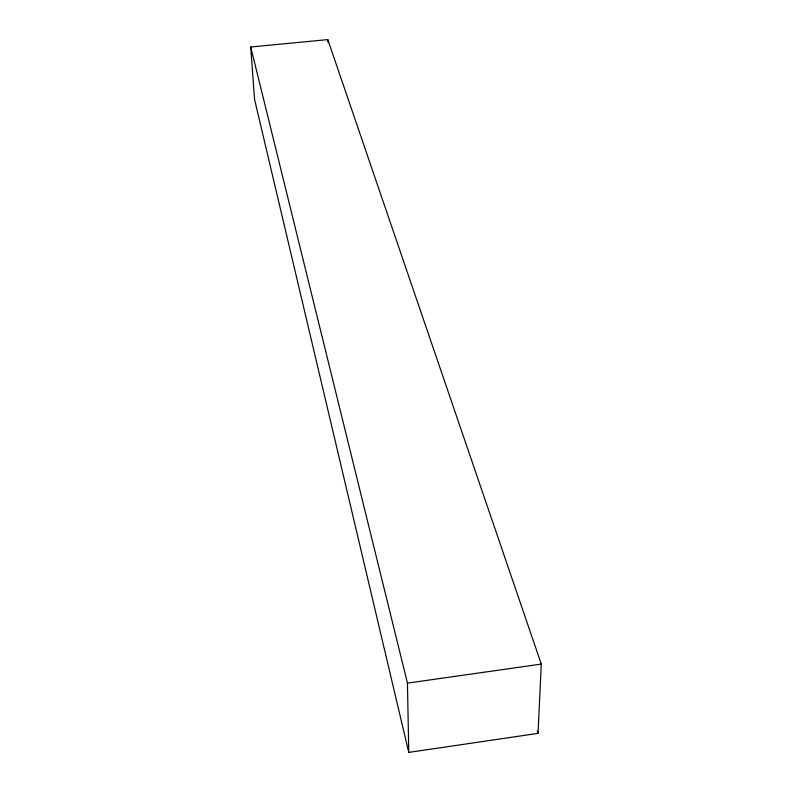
<?xml version="1.0" encoding="UTF-8"?>
<svg xmlns="http://www.w3.org/2000/svg" width="792" height="792" viewBox="0 0 792 792"><rect width="100%" height="100%" fill="white"/><g stroke="black" fill="none" stroke-linecap="round" stroke-linejoin="round"><path stroke-width="1.19" d="M538.035 733.362L541.283 664.092L327.799 39.6L250.718 46.995L254.569 99.455L408.761 752.4L538.035 733.362L537.263 731.016M408.761 752.4L407.454 683.13L541.283 664.092M250.718 46.995L407.454 683.13M327.799 39.6L327.908 42.035"/></g></svg>
